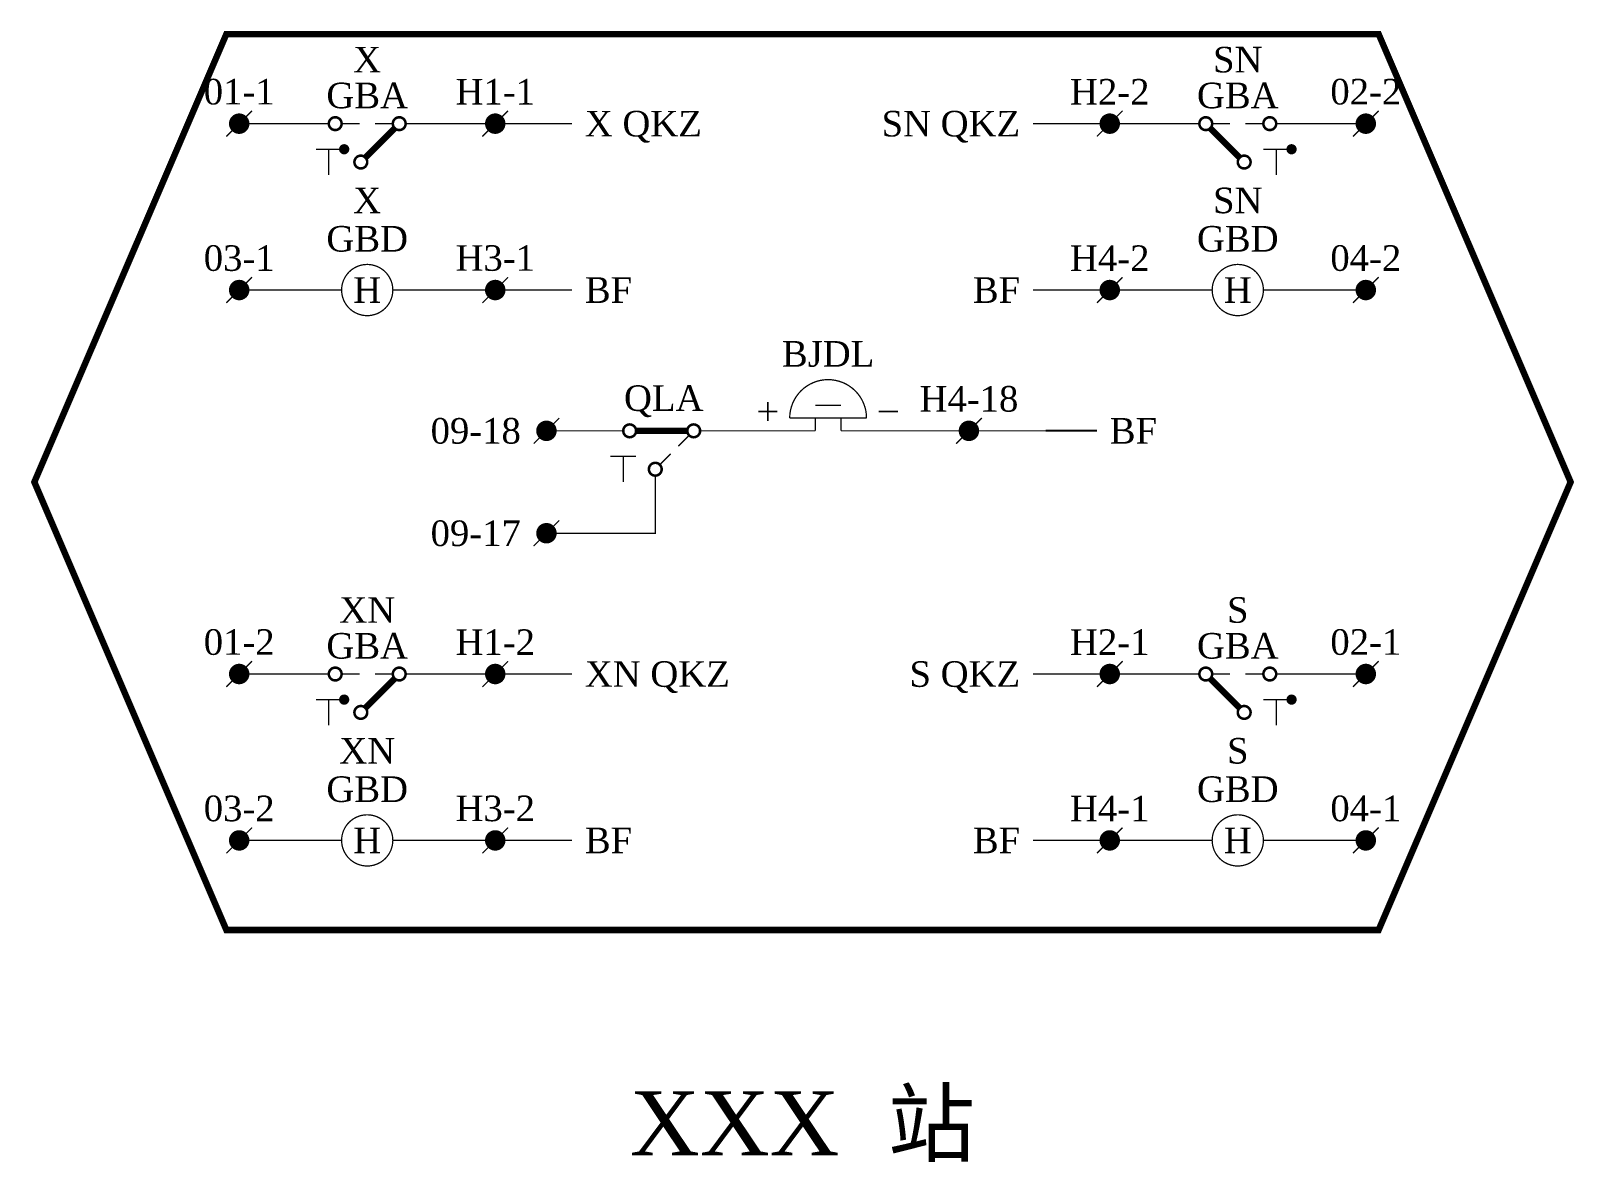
# Model space of a CAD drawing. Header units: millimetres. Extents: x -60 to 60, y -53 to 35.
import ezdxf
from ezdxf.enums import TextEntityAlignment as Align

# ---------------------------------------------------------------- set-up
doc = ezdxf.new("R2010")
doc.units = ezdxf.units.MM
doc.linetypes.add('DASHED', pattern=[0.75, 0.5, -0.25])
doc.styles.add('CHINESE', font='TIMES.TTF')

# ---------------------------------------------------------------- blocks, each defined once
blk = doc.blocks.new('AN1')
at = {"const_width": 0.1}
for points in [[(-1, 0), (1, 0)], [(0, 0), (0, -2)]]:
    blk.add_lwpolyline(points, dxfattribs=at)
blk = doc.blocks.new('DIANLING-DC')
at = {"const_width": 0.1}
blk.add_lwpolyline([(3, 1), (-3, 1, -1)], format="xyb", close=True, dxfattribs=at)
for points in [[(-1, 2), (1, 2)], [(-1, 0), (-1, 1)], [(1, 1), (1, 0)]]:
    blk.add_lwpolyline(points, dxfattribs=at)
blk = doc.blocks.new('DZ1')
at = {"const_width": 0.1}
blk.add_lwpolyline([(-1, -1), (1, 1)], dxfattribs=at)
at = {"const_width": 0.8}
blk.add_lwpolyline([(-0.4, 0, 1), (0.4, 0, 1)], format="xyb", close=True, dxfattribs=at)

msp = doc.modelspace()

# ---------------------------------------------------------------- linework, layer by layer
at = {"color": 7, "const_width": 0.5}
msp.add_lwpolyline([(-45, -35), (45, -35), (60, 0), (45, 35), (-45, 35), (-60, 0)], close=True, dxfattribs=at)
at = {"color": 8}
for points, const_width in [([(-45, 27), (-43, 29)], 0.1), ([(-25, 27), (-23, 29)], 0.1), ([(23, 27), (25, 29)], 0.1), ([(43, 27), (45, 29)], 0.1), ([(-36, 28), (-34.6, 28)], 0.1), ([(-31.85, 27.65), (-34.15, 25.35)], 0.5), ([(-33.4, 28), (-32, 28)], 0.1), ([(31.85, 27.65), (34.15, 25.35)], 0.5), ([(33.4, 28), (32, 28)], 0.1), ([(36, 28), (34.6, 28)], 0.1), ([(-38, 26), (-36, 26)], 0.1), ([(-37, 26), (-37, 24)], 0.1), ([(36, 26), (38, 26)], 0.1), ([(37, 26), (37, 24)], 0.1), ([(-45, 14), (-43, 16)], 0.1), ([(-25, 14), (-23, 16)], 0.1), ([(23, 14), (25, 16)], 0.1), ([(43, 14), (45, 16)], 0.1), ([(-45, -16), (-43, -14)], 0.1), ([(-25, -16), (-23, -14)], 0.1), ([(23, -16), (25, -14)], 0.1), ([(43, -16), (45, -14)], 0.1), ([(-36, -15), (-34.6, -15)], 0.1), ([(-31.85, -15.35), (-34.15, -17.65)], 0.5), ([(-33.4, -15), (-32, -15)], 0.1), ([(31.85, -15.35), (34.15, -17.65)], 0.5), ([(33.4, -15), (32, -15)], 0.1), ([(36, -15), (34.6, -15)], 0.1), ([(-38, -17), (-36, -17)], 0.1), ([(-37, -17), (-37, -19)], 0.1), ([(36, -17), (38, -17)], 0.1), ([(37, -17), (37, -19)], 0.1), ([(-45, -29), (-43, -27)], 0.1), ([(-25, -29), (-23, -27)], 0.1), ([(23, -29), (25, -27)], 0.1), ([(43, -29), (45, -27)], 0.1)]:
    msp.add_lwpolyline(points, dxfattribs=dict(at, const_width=const_width))
for points, const_width in [([(-44.4, 28, 1), (-43.6, 28, 1)], 0.8), ([(-37, 28, 1), (-36, 28, 1)], 0.2), ([(-32, 28, 1), (-31, 28, 1)], 0.2), ([(-24.4, 28, 1), (-23.6, 28, 1)], 0.8), ([(23.6, 28, 1), (24.4, 28, 1)], 0.8), ([(32, 28, -1), (31, 28, -1)], 0.2), ([(37, 28, -1), (36, 28, -1)], 0.2), ([(43.6, 28, 1), (44.4, 28, 1)], 0.8), ([(-36, 26, 1), (-35.6, 26, 1)], 0.4), ([(-35, 25, 1), (-34, 25, 1)], 0.2), ([(35, 25, -1), (34, 25, -1)], 0.2), ([(38, 26, 1), (38.4, 26, 1)], 0.4), ([(-32, 15, -1), (-36, 15, -1)], 0.1), ([(32, 15, 1), (36, 15, 1)], 0.1), ([(-44.4, 15, 1), (-43.6, 15, 1)], 0.8), ([(-24.4, 15, 1), (-23.6, 15, 1)], 0.8), ([(23.6, 15, 1), (24.4, 15, 1)], 0.8), ([(43.6, 15, 1), (44.4, 15, 1)], 0.8), ([(-44.4, -15, 1), (-43.6, -15, 1)], 0.8), ([(-37, -15, 1), (-36, -15, 1)], 0.2), ([(-32, -15, 1), (-31, -15, 1)], 0.2), ([(-24.4, -15, 1), (-23.6, -15, 1)], 0.8), ([(23.6, -15, 1), (24.4, -15, 1)], 0.8), ([(32, -15, -1), (31, -15, -1)], 0.2), ([(37, -15, -1), (36, -15, -1)], 0.2), ([(43.6, -15, 1), (44.4, -15, 1)], 0.8), ([(-36, -17, 1), (-35.6, -17, 1)], 0.4), ([(38, -17, 1), (38.4, -17, 1)], 0.4), ([(-35, -18, 1), (-34, -18, 1)], 0.2), ([(35, -18, -1), (34, -18, -1)], 0.2), ([(-32, -28, -1), (-36, -28, -1)], 0.1), ([(32, -28, 1), (36, -28, 1)], 0.1), ([(-44.4, -28, 1), (-43.6, -28, 1)], 0.8), ([(-24.4, -28, 1), (-23.6, -28, 1)], 0.8), ([(23.6, -28, 1), (24.4, -28, 1)], 0.8), ([(43.6, -28, 1), (44.4, -28, 1)], 0.8)]:
    msp.add_lwpolyline(points, format="xyb", close=True, dxfattribs=dict(at, const_width=const_width))
at = {"color": 8, "linetype": 'DASHED', "const_width": 0.1}
for points in [[(-37, 28), (-44, 28)], [(-18, 28), (-31, 28)], [(18, 28), (31, 28)], [(37, 28), (44, 28)], [(-44, 15), (-36, 15)], [(-32, 15), (-18, 15)], [(32, 15), (18, 15)], [(44, 15), (36, 15)], [(-37, -15), (-44, -15)], [(-18, -15), (-31, -15)], [(18, -15), (31, -15)], [(37, -15), (44, -15)], [(-44, -28), (-36, -28)], [(-32, -28), (-18, -28)], [(32, -28), (18, -28)], [(44, -28), (36, -28)]]:
    msp.add_lwpolyline(points, dxfattribs=at)
at = {"color": 7}
for points, const_width in [([(-20, 4), (-14, 4)], 0.1), ([(-13, 4), (-9, 4)], 0.5), ([(-8.85, 3.65), (-9.7, 2.8)], 0.1), ([(-8, 4), (1, 4)], 0.1), ([(3, 4), (19, 4)], 0.1), ([(-10.3, 2.2), (-11.15, 1.35)], 0.1), ([(-20, -4), (-11.5, -4), (-11.5, 0.5)], 0.1)]:
    msp.add_lwpolyline(points, dxfattribs=dict(at, const_width=const_width))
at = {"color": 7, "const_width": 0.2}
for points in [[(-14, 4, 1), (-13, 4, 1)], [(-9, 4, 1), (-8, 4, 1)], [(-12, 1, 1), (-11, 1, 1)]]:
    msp.add_lwpolyline(points, format="xyb", close=True, dxfattribs=at)
at = {"color": 7}
msp.add_lwpolyline([(23, 4), (19, 4)], dxfattribs=at)

# ---------------------------------------------------------------- block references
for name, p in [('DIANLING-DC', (2, 4)), ('DZ1', (-20, 4)), ('DZ1', (13, 4)), ('AN1', (-14, 2)), ('DZ1', (-20, -4))]:
    msp.add_blockref(name, p, dxfattribs=at)

# ---------------------------------------------------------------- texts
at = {"color": 8, "style": 'CHINESE'}
for s, p in [('X', (-34, 33)), ('SN', (34, 33)), ('GBA', (-34, 30.2)), ('GBA', (34, 30.2)), ('X', (-34, 22)), ('SN', (34, 22)), ('GBD', (-34, 19)), ('GBD', (34, 19)), ('H', (-34, 15)), ('H', (34, 15)), ('XN', (-34, -10)), ('S', (34, -10)), ('GBA', (-34, -12.8)), ('GBA', (34, -12.8)), ('XN', (-34, -21)), ('S', (34, -21)), ('GBD', (-34, -24)), ('GBD', (34, -24)), ('H', (-34, -28)), ('H', (34, -28))]:
    msp.add_text(s, height=2, dxfattribs=at).set_placement(p, align=Align.MIDDLE)
at = {"color": 3, "style": 'CHINESE'}
for s, p in [('01-1', (-44, 30.5)), ('H1-1', (-24, 30.5)), ('H2-2', (24, 30.5)), ('02-2', (44, 30.5)), ('03-1', (-44, 17.5)), ('H3-1', (-24, 17.5)), ('H4-2', (24, 17.5)), ('04-2', (44, 17.5)), ('H4-18', (13, 6.5)), ('01-2', (-44, -12.5)), ('H1-2', (-24, -12.5)), ('H2-1', (24, -12.5)), ('02-1', (44, -12.5)), ('03-2', (-44, -25.5)), ('H3-2', (-24, -25.5)), ('H4-1', (24, -25.5)), ('04-1', (44, -25.5))]:
    msp.add_text(s, height=2, dxfattribs=at).set_placement(p, align=Align.MIDDLE)
at = {"color": 8, "style": 'CHINESE'}
for s, p in [('X QKZ', (-17, 28)), ('BF', (-17, 15)), ('XN QKZ', (-17, -15)), ('BF', (-17, -28))]:
    msp.add_text(s, height=2, dxfattribs=at).set_placement(p, align=Align.MIDDLE_LEFT)
for s, p in [('SN QKZ', (17, 28)), ('BF', (17, 15)), ('S QKZ', (17, -15)), ('BF', (17, -28))]:
    msp.add_text(s, height=2, dxfattribs=at).set_placement(p, align=Align.MIDDLE_RIGHT)
at = {"color": 7, "style": 'CHINESE'}
for s, height, p in [('BJDL', 2, (2, 10)), ('QLA', 2, (-10.84, 6.32)), ('＋             －', 1.5, (2, 5.5)), ('XXX  站', 5, (0, -50))]:
    msp.add_text(s, height=height, dxfattribs=at).set_placement(p, align=Align.MIDDLE)
at = {"color": 3, "style": 'CHINESE'}
for s, p in [('09-18', (-22, 4)), ('09-17', (-22, -4))]:
    msp.add_text(s, height=2, dxfattribs=at).set_placement(p, align=Align.MIDDLE_RIGHT)
at = {"color": 7, "style": 'CHINESE'}
msp.add_text('BF', height=2, dxfattribs=at).set_placement((24, 4), align=Align.MIDDLE_LEFT)

doc.saveas('drawing.dxf')
